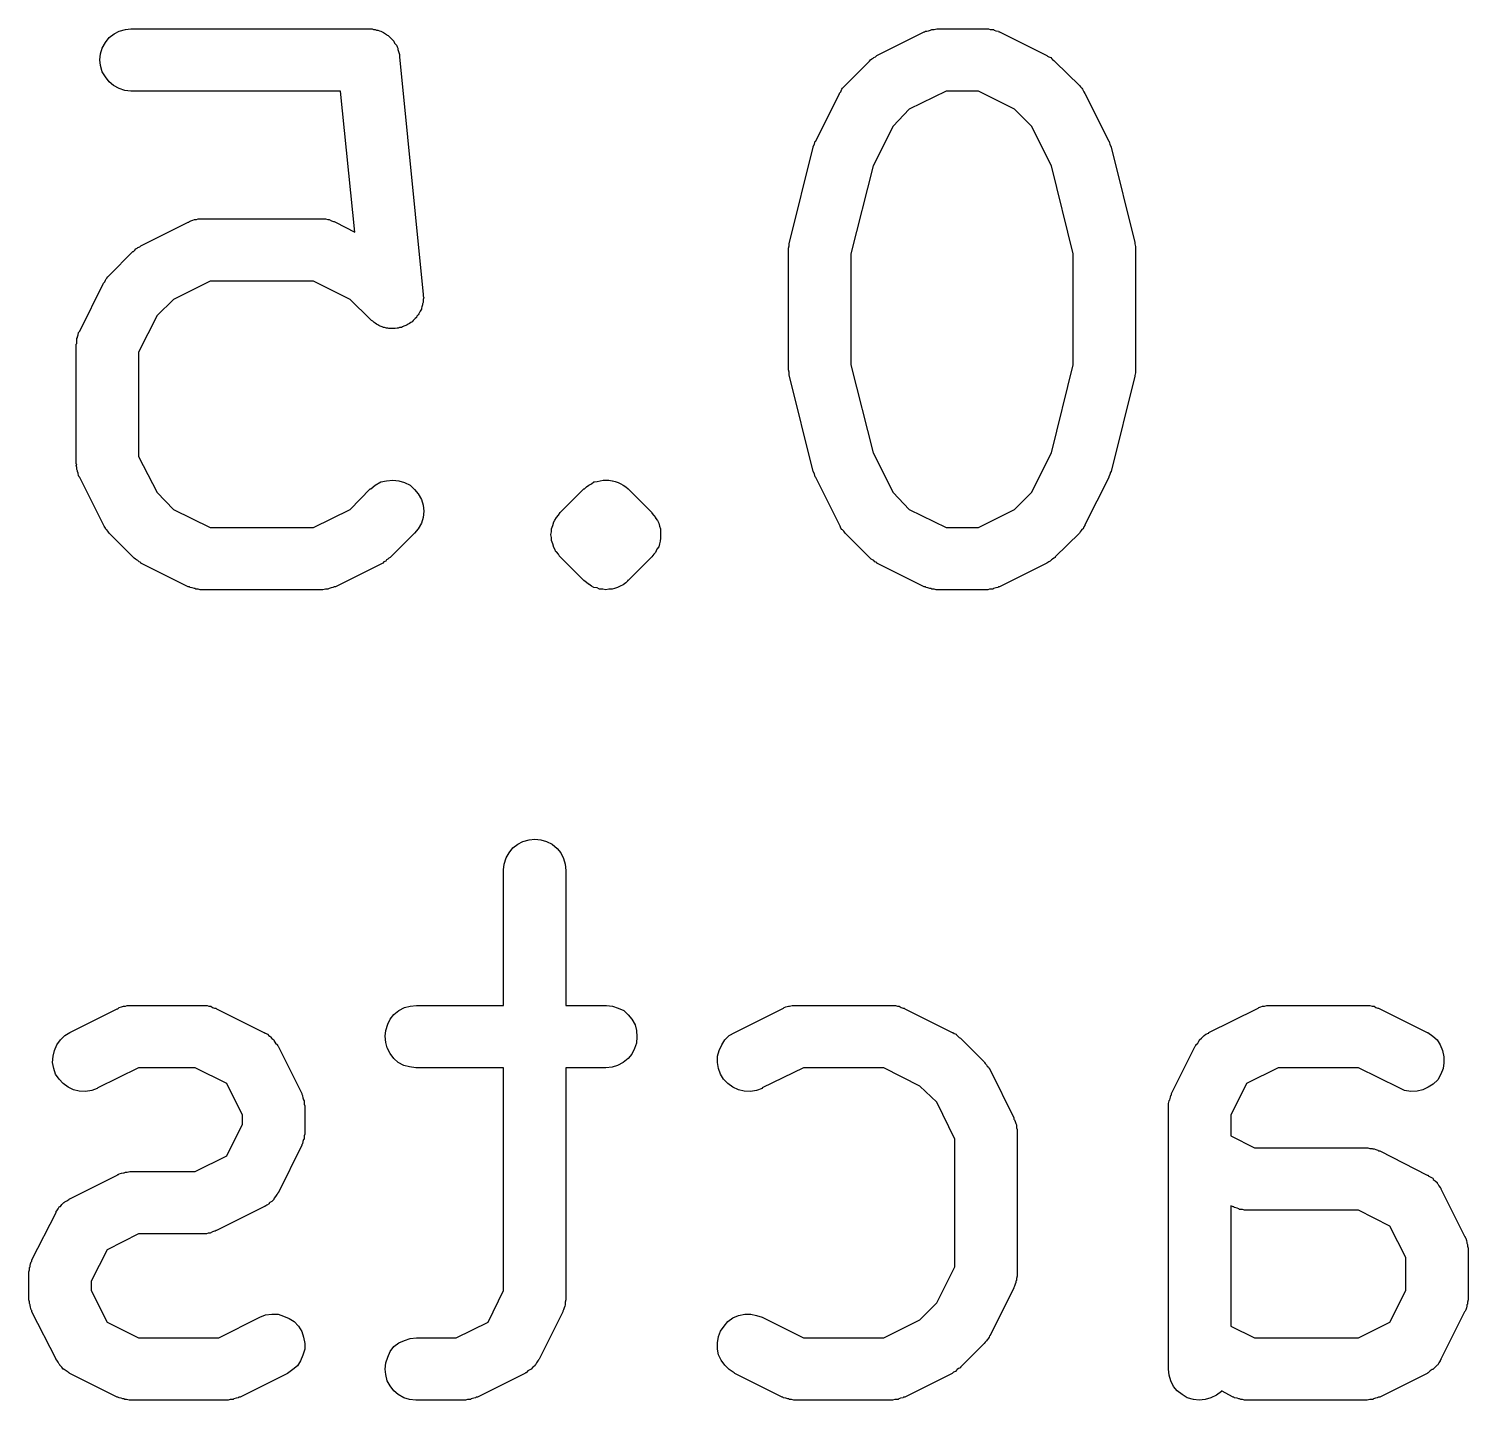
# Model space of a CAD drawing. Extents: x 57 to 139, y -149 to -36.
# Drawn here: x 131.598 to 133.908, y -115.489 to -113.289 of the extents above; entities that cross this region are included whole.
import ezdxf

# ---------------------------------------------------------------- set-up
doc = ezdxf.new("R2010")
doc.units = 0
doc.layers.add('BLACK', color=7, linetype='CONTINUOUS')

msp = doc.modelspace()

# ---------------------------------------------------------------- linework, layer by layer
at = {"layer": 'BLACK', "linetype": 'CONTINUOUS'}
for p, q in [((131.721, -113.311), (131.727, -113.303)), ((131.727, -113.303), (131.735, -113.297)), ((131.735, -113.297), (131.743, -113.293)), ((131.743, -113.293), (131.753, -113.29)), ((131.753, -113.29), (131.762, -113.289)), ((131.762, -113.289), (132.143, -113.289)), ((132.143, -113.289), (132.144, -113.289)), ((132.144, -113.289), (132.146, -113.289)), ((132.146, -113.289), (132.149, -113.289)), ((132.149, -113.289), (132.151, -113.29)), ((132.151, -113.29), (132.154, -113.29)), ((132.154, -113.29), (132.156, -113.291)), ((132.156, -113.291), (132.158, -113.291)), ((132.158, -113.291), (132.161, -113.292)), ((132.161, -113.292), (132.163, -113.293)), ((132.163, -113.293), (132.165, -113.294)), ((132.165, -113.294), (132.167, -113.295)), ((132.167, -113.295), (132.169, -113.296)), ((132.169, -113.296), (132.172, -113.298)), ((132.172, -113.298), (132.173, -113.299)), ((132.173, -113.299), (132.175, -113.3)), ((132.175, -113.3), (132.177, -113.302)), ((132.177, -113.302), (132.179, -113.304)), ((132.179, -113.304), (132.181, -113.306)), ((132.959, -113.332), (133.035, -113.294)), ((133.035, -113.294), (133.036, -113.294)), ((133.036, -113.294), (133.037, -113.293)), ((133.037, -113.293), (133.039, -113.293)), ((133.039, -113.293), (133.042, -113.292)), ((133.042, -113.292), (133.045, -113.291)), ((133.045, -113.291), (133.047, -113.29)), ((133.047, -113.29), (133.048, -113.29)), ((133.048, -113.29), (133.051, -113.29)), ((133.051, -113.29), (133.055, -113.289)), ((133.055, -113.289), (133.056, -113.289)), ((133.056, -113.289), (133.058, -113.289)), ((133.058, -113.289), (133.134, -113.289)), ((133.134, -113.289), (133.135, -113.289)), ((133.135, -113.289), (133.136, -113.289)), ((133.136, -113.289), (133.138, -113.289)), ((133.138, -113.289), (133.141, -113.29)), ((133.141, -113.29), (133.144, -113.29)), ((133.144, -113.29), (133.146, -113.29)), ((133.146, -113.29), (133.147, -113.291)), ((133.147, -113.291), (133.15, -113.292)), ((133.15, -113.292), (133.154, -113.293)), ((133.154, -113.293), (133.155, -113.294)), ((133.155, -113.294), (133.156, -113.294)), ((133.156, -113.294), (133.232, -113.332)), ((131.713, -113.329), (131.716, -113.32)), ((131.716, -113.32), (131.721, -113.311)), ((132.181, -113.306), (132.182, -113.307)), ((132.182, -113.307), (132.184, -113.309)), ((132.184, -113.309), (132.185, -113.312)), ((132.185, -113.312), (132.186, -113.313)), ((132.186, -113.313), (132.188, -113.315)), ((132.188, -113.315), (132.189, -113.318)), ((132.189, -113.318), (132.19, -113.32)), ((132.19, -113.32), (132.19, -113.322)), ((132.19, -113.322), (132.191, -113.324)), ((132.191, -113.324), (132.192, -113.327)), ((132.192, -113.327), (132.193, -113.33)), ((131.712, -113.339), (131.713, -113.329)), ((131.713, -113.348), (131.712, -113.339)), ((131.716, -113.358), (131.713, -113.348)), ((132.193, -113.33), (132.193, -113.332)), ((132.193, -113.332), (132.193, -113.334)), ((132.193, -113.334), (132.231, -113.715)), ((132.908, -113.38), (132.946, -113.342)), ((132.946, -113.342), (132.947, -113.341)), ((132.947, -113.341), (132.949, -113.339)), ((132.949, -113.339), (132.951, -113.337)), ((132.951, -113.337), (132.953, -113.336)), ((132.953, -113.336), (132.954, -113.335)), ((132.954, -113.335), (132.957, -113.334)), ((132.957, -113.334), (132.959, -113.332)), ((133.232, -113.332), (133.233, -113.333)), ((133.233, -113.333), (133.235, -113.334)), ((133.235, -113.334), (133.238, -113.335)), ((133.238, -113.335), (133.24, -113.337)), ((133.24, -113.337), (133.241, -113.338)), ((133.241, -113.338), (133.243, -113.34)), ((133.243, -113.34), (133.245, -113.342)), ((133.245, -113.342), (133.284, -113.38)), ((131.721, -113.366), (131.716, -113.358)), ((131.727, -113.374), (131.721, -113.366)), ((131.734, -113.38), (131.727, -113.374)), ((131.743, -113.385), (131.734, -113.38)), ((131.752, -113.388), (131.743, -113.385)), ((131.762, -113.389), (131.752, -113.388)), ((132.098, -113.389), (131.762, -113.389)), ((131.762, -113.389), (131.762, -113.389)), ((132.121, -113.615), (132.098, -113.389)), ((132.861, -113.469), (132.899, -113.393)), ((132.899, -113.392), (132.901, -113.39)), ((132.899, -113.393), (132.899, -113.392)), ((132.901, -113.39), (132.902, -113.387)), ((132.902, -113.387), (132.903, -113.386)), ((132.903, -113.386), (132.904, -113.384)), ((132.904, -113.384), (132.906, -113.382)), ((132.906, -113.382), (132.908, -113.38)), ((133.07, -113.389), (133.011, -113.418)), ((133.122, -113.389), (133.07, -113.389)), ((133.18, -113.418), (133.122, -113.389)), ((133.284, -113.38), (133.284, -113.38)), ((133.284, -113.38), (133.286, -113.382)), ((133.286, -113.382), (133.288, -113.384)), ((133.288, -113.384), (133.289, -113.386)), ((133.289, -113.386), (133.29, -113.388)), ((133.29, -113.388), (133.291, -113.39)), ((133.291, -113.39), (133.293, -113.393)), ((133.293, -113.393), (133.331, -113.469)), ((133.011, -113.418), (132.985, -113.445)), ((133.207, -113.445), (133.18, -113.418)), ((132.985, -113.445), (132.953, -113.509)), ((133.239, -113.509), (133.207, -113.445)), ((132.819, -113.632), (132.857, -113.479)), ((132.857, -113.478), (132.859, -113.474)), ((132.857, -113.479), (132.857, -113.478)), ((132.857, -113.478), (132.857, -113.478)), ((132.857, -113.478), (132.857, -113.478)), ((132.859, -113.474), (132.86, -113.469)), ((132.86, -113.469), (132.861, -113.469)), ((132.861, -113.469), (132.861, -113.469)), ((133.331, -113.469), (133.331, -113.47)), ((133.331, -113.47), (133.331, -113.47)), ((133.331, -113.47), (133.332, -113.47)), ((133.332, -113.47), (133.333, -113.474)), ((133.333, -113.474), (133.335, -113.479)), ((133.335, -113.479), (133.335, -113.479)), ((133.335, -113.479), (133.335, -113.479)), ((133.335, -113.479), (133.373, -113.632)), ((132.953, -113.509), (132.917, -113.65)), ((133.274, -113.65), (133.239, -113.509)), ((131.778, -113.637), (131.854, -113.599)), ((131.854, -113.599), (131.855, -113.599)), ((131.855, -113.599), (131.856, -113.598)), ((131.856, -113.598), (131.858, -113.597)), ((131.858, -113.597), (131.861, -113.596)), ((131.861, -113.596), (131.864, -113.595)), ((131.864, -113.595), (131.866, -113.595)), ((131.866, -113.595), (131.867, -113.595)), ((131.867, -113.595), (131.87, -113.594)), ((131.87, -113.594), (131.874, -113.594)), ((131.874, -113.594), (131.875, -113.594)), ((131.875, -113.594), (131.877, -113.594)), ((131.877, -113.594), (132.067, -113.594)), ((132.067, -113.594), (132.068, -113.594)), ((132.068, -113.594), (132.069, -113.594)), ((132.069, -113.594), (132.071, -113.594)), ((132.071, -113.594), (132.074, -113.594)), ((132.074, -113.594), (132.078, -113.595)), ((132.078, -113.595), (132.079, -113.595)), ((132.079, -113.595), (132.08, -113.595)), ((132.08, -113.595), (132.084, -113.597)), ((132.084, -113.597), (132.087, -113.598)), ((132.087, -113.598), (132.088, -113.598)), ((132.088, -113.598), (132.09, -113.599)), ((132.09, -113.599), (132.121, -113.615)), ((131.727, -113.685), (131.765, -113.646)), ((131.765, -113.646), (131.766, -113.646)), ((131.766, -113.646), (131.768, -113.644)), ((131.768, -113.644), (131.77, -113.642)), ((131.77, -113.642), (131.772, -113.641)), ((131.772, -113.641), (131.773, -113.64)), ((131.773, -113.64), (131.776, -113.639)), ((131.776, -113.639), (131.778, -113.637)), ((132.817, -113.641), (132.818, -113.637)), ((132.817, -113.642), (132.817, -113.641)), ((132.817, -113.643), (132.817, -113.642)), ((132.817, -113.644), (132.817, -113.643)), ((132.817, -113.834), (132.817, -113.644)), ((132.818, -113.633), (132.819, -113.632)), ((132.818, -113.637), (132.818, -113.633)), ((132.819, -113.632), (132.819, -113.632)), ((132.917, -113.65), (132.917, -113.828)), ((133.274, -113.828), (133.274, -113.65)), ((133.373, -113.632), (133.373, -113.632)), ((133.373, -113.632), (133.373, -113.633)), ((133.373, -113.633), (133.373, -113.634)), ((133.373, -113.634), (133.374, -113.638)), ((133.374, -113.638), (133.374, -113.642)), ((133.374, -113.642), (133.374, -113.643)), ((133.374, -113.643), (133.374, -113.644)), ((133.374, -113.644), (133.374, -113.834)), ((131.68, -113.774), (131.718, -113.697)), ((131.718, -113.697), (131.72, -113.695)), ((131.718, -113.697), (131.718, -113.697)), ((131.72, -113.695), (131.721, -113.692)), ((131.721, -113.692), (131.722, -113.69)), ((131.722, -113.69), (131.723, -113.689)), ((131.723, -113.689), (131.725, -113.687)), ((131.725, -113.687), (131.727, -113.685)), ((131.889, -113.694), (131.83, -113.723)), ((132.055, -113.694), (131.889, -113.694)), ((132.114, -113.723), (132.055, -113.694)), ((132.231, -113.715), (132.231, -113.716)), ((132.231, -113.716), (132.231, -113.718)), ((132.231, -113.718), (132.232, -113.72)), ((132.232, -113.72), (132.231, -113.723)), ((131.83, -113.723), (131.804, -113.749)), ((132.146, -113.755), (132.114, -113.723)), ((132.225, -113.744), (132.224, -113.746)), ((132.226, -113.742), (132.225, -113.744)), ((132.228, -113.739), (132.226, -113.742)), ((132.229, -113.735), (132.228, -113.737)), ((132.228, -113.737), (132.228, -113.739)), ((132.23, -113.732), (132.229, -113.735)), ((132.231, -113.728), (132.23, -113.73)), ((132.23, -113.73), (132.23, -113.732)), ((132.231, -113.723), (132.231, -113.725)), ((132.231, -113.725), (132.231, -113.728)), ((131.804, -113.749), (131.774, -113.808)), ((132.148, -113.757), (132.146, -113.755)), ((132.15, -113.758), (132.148, -113.757)), ((132.152, -113.76), (132.15, -113.758)), ((132.154, -113.761), (132.152, -113.76)), ((132.156, -113.763), (132.154, -113.761)), ((132.158, -113.764), (132.156, -113.763)), ((132.16, -113.765), (132.158, -113.764)), ((132.162, -113.766), (132.16, -113.765)), ((132.165, -113.767), (132.162, -113.766)), ((132.167, -113.768), (132.165, -113.767)), ((132.198, -113.767), (132.196, -113.768)), ((132.2, -113.766), (132.198, -113.767)), ((132.203, -113.765), (132.2, -113.766)), ((132.205, -113.764), (132.203, -113.765)), ((132.207, -113.763), (132.205, -113.764)), ((132.209, -113.762), (132.207, -113.763)), ((132.211, -113.76), (132.209, -113.762)), ((132.213, -113.759), (132.211, -113.76)), ((132.215, -113.757), (132.213, -113.759)), ((132.217, -113.755), (132.215, -113.757)), ((132.218, -113.754), (132.217, -113.755)), ((132.22, -113.752), (132.218, -113.754)), ((132.221, -113.75), (132.22, -113.752)), ((132.223, -113.748), (132.221, -113.75)), ((132.224, -113.746), (132.223, -113.748)), ((131.675, -113.786), (131.676, -113.784)), ((131.675, -113.789), (131.675, -113.786)), ((131.675, -113.792), (131.675, -113.789)), ((131.676, -113.783), (131.677, -113.78)), ((131.676, -113.784), (131.676, -113.783)), ((131.677, -113.78), (131.678, -113.776)), ((131.678, -113.776), (131.679, -113.775)), ((131.679, -113.775), (131.68, -113.774)), ((132.169, -113.768), (132.167, -113.768)), ((132.172, -113.769), (132.169, -113.768)), ((132.174, -113.769), (132.172, -113.769)), ((132.176, -113.77), (132.174, -113.769)), ((132.179, -113.77), (132.176, -113.77)), ((132.181, -113.77), (132.179, -113.77)), ((132.184, -113.77), (132.181, -113.77)), ((132.186, -113.77), (132.184, -113.77)), ((132.189, -113.769), (132.186, -113.77)), ((132.191, -113.769), (132.189, -113.769)), ((132.193, -113.768), (132.191, -113.769)), ((132.196, -113.768), (132.193, -113.768)), ((131.674, -113.795), (131.675, -113.794)), ((131.674, -113.796), (131.674, -113.795)), ((131.674, -113.987), (131.674, -113.796)), ((131.675, -113.794), (131.675, -113.792)), ((131.774, -113.808), (131.774, -113.975)), ((132.817, -113.835), (132.817, -113.834)), ((132.817, -113.836), (132.817, -113.835)), ((132.818, -113.84), (132.817, -113.836)), ((132.917, -113.828), (132.953, -113.969)), ((133.239, -113.969), (133.274, -113.828)), ((133.374, -113.834), (133.374, -113.835)), ((133.374, -113.835), (133.374, -113.836)), ((133.374, -113.836), (133.374, -113.837)), ((132.818, -113.844), (132.818, -113.84)), ((132.818, -113.845), (132.818, -113.844)), ((132.819, -113.846), (132.818, -113.845)), ((132.857, -113.999), (132.819, -113.846)), ((132.819, -113.846), (132.819, -113.846)), ((133.373, -113.846), (133.335, -113.999)), ((133.374, -113.841), (133.373, -113.845)), ((133.373, -113.845), (133.373, -113.845)), ((133.373, -113.845), (133.373, -113.846)), ((133.374, -113.837), (133.374, -113.841)), ((131.774, -113.975), (131.804, -114.033)), ((132.953, -113.969), (132.985, -114.033)), ((133.207, -114.033), (133.239, -113.969)), ((131.675, -113.988), (131.674, -113.987)), ((131.674, -113.989), (131.675, -113.988)), ((131.675, -113.993), (131.674, -113.989)), ((131.675, -113.996), (131.675, -113.993)), ((131.676, -113.998), (131.675, -113.996)), ((131.676, -113.999), (131.676, -113.998)), ((131.677, -114.002), (131.676, -113.999)), ((131.678, -114.006), (131.677, -114.002)), ((131.679, -114.007), (131.678, -114.006)), ((131.679, -114.008), (131.679, -114.007)), ((131.68, -114.009), (131.679, -114.008)), ((131.718, -114.085), (131.68, -114.009)), ((132.147, -114.027), (132.154, -114.021)), ((132.154, -114.021), (132.163, -114.016)), ((132.163, -114.016), (132.172, -114.014)), ((132.172, -114.014), (132.182, -114.013)), ((132.182, -114.013), (132.192, -114.014)), ((132.192, -114.014), (132.201, -114.017)), ((132.201, -114.017), (132.21, -114.021)), ((132.21, -114.021), (132.217, -114.028)), ((132.493, -114.024), (132.497, -114.021)), ((132.497, -114.021), (132.501, -114.019)), ((132.497, -114.021), (132.497, -114.021)), ((132.497, -114.021), (132.497, -114.021)), ((132.497, -114.021), (132.497, -114.021)), ((132.497, -114.021), (132.497, -114.021)), ((132.501, -114.019), (132.505, -114.016)), ((132.505, -114.016), (132.506, -114.016)), ((132.506, -114.016), (132.51, -114.015)), ((132.506, -114.016), (132.506, -114.016)), ((132.506, -114.016), (132.506, -114.016)), ((132.506, -114.016), (132.506, -114.016)), ((132.51, -114.015), (132.515, -114.014)), ((132.515, -114.014), (132.52, -114.013)), ((132.515, -114.014), (132.515, -114.014)), ((132.515, -114.014), (132.515, -114.014)), ((132.515, -114.014), (132.515, -114.014)), ((132.515, -114.014), (132.515, -114.014)), ((132.52, -114.013), (132.525, -114.013)), ((132.525, -114.013), (132.525, -114.013)), ((132.525, -114.013), (132.525, -114.013)), ((132.525, -114.013), (132.525, -114.013)), ((132.525, -114.013), (132.529, -114.013)), ((132.525, -114.013), (132.525, -114.013)), ((132.529, -114.013), (132.534, -114.014)), ((132.534, -114.014), (132.534, -114.014)), ((132.534, -114.014), (132.534, -114.014)), ((132.534, -114.014), (132.535, -114.014)), ((132.535, -114.014), (132.535, -114.014)), ((132.535, -114.014), (132.539, -114.015)), ((132.539, -114.015), (132.544, -114.017)), ((132.544, -114.017), (132.544, -114.017)), ((132.544, -114.017), (132.544, -114.017)), ((132.544, -114.017), (132.544, -114.017)), ((132.544, -114.017), (132.544, -114.017)), ((132.544, -114.017), (132.548, -114.019)), ((132.548, -114.019), (132.548, -114.019)), ((132.548, -114.019), (132.552, -114.021)), ((132.552, -114.021), (132.552, -114.021)), ((132.552, -114.021), (132.552, -114.021)), ((132.552, -114.021), (132.552, -114.021)), ((132.552, -114.021), (132.552, -114.021)), ((132.552, -114.021), (132.556, -114.024)), ((132.859, -114.003), (132.857, -113.999)), ((132.857, -113.999), (132.857, -113.999)), ((132.857, -113.999), (132.857, -113.999)), ((132.86, -114.008), (132.859, -114.003)), ((132.861, -114.009), (132.86, -114.008)), ((132.86, -114.008), (132.86, -114.008)), ((132.86, -114.008), (132.86, -114.008)), ((132.899, -114.085), (132.861, -114.009)), ((133.331, -114.009), (133.293, -114.085)), ((133.333, -114.004), (133.331, -114.008)), ((133.331, -114.008), (133.331, -114.009)), ((133.331, -114.009), (133.331, -114.009)), ((133.334, -114), (133.333, -114.004)), ((133.335, -114), (133.334, -114)), ((133.335, -113.999), (133.335, -113.999)), ((133.335, -113.999), (133.335, -114)), ((131.804, -114.033), (131.83, -114.06)), ((132.114, -114.06), (132.146, -114.027)), ((132.146, -114.027), (132.147, -114.027)), ((132.217, -114.028), (132.223, -114.035)), ((132.223, -114.035), (132.228, -114.044)), ((132.228, -114.044), (132.231, -114.053)), ((132.451, -114.065), (132.489, -114.027)), ((132.489, -114.027), (132.489, -114.027)), ((132.489, -114.027), (132.489, -114.027)), ((132.489, -114.027), (132.489, -114.027)), ((132.489, -114.027), (132.489, -114.027)), ((132.489, -114.027), (132.489, -114.027)), ((132.489, -114.027), (132.489, -114.027)), ((132.489, -114.027), (132.49, -114.027)), ((132.49, -114.027), (132.493, -114.024)), ((132.556, -114.024), (132.556, -114.024)), ((132.556, -114.024), (132.56, -114.027)), ((132.56, -114.027), (132.598, -114.065)), ((132.985, -114.033), (133.011, -114.06)), ((133.18, -114.06), (133.207, -114.033)), ((131.83, -114.06), (131.889, -114.089)), ((132.055, -114.089), (132.114, -114.06)), ((132.231, -114.053), (132.232, -114.063)), ((132.232, -114.063), (132.231, -114.073)), ((132.448, -114.069), (132.451, -114.065)), ((132.598, -114.065), (132.598, -114.066)), ((132.598, -114.066), (132.598, -114.066)), ((132.598, -114.066), (132.598, -114.066)), ((132.598, -114.066), (132.598, -114.066)), ((132.598, -114.066), (132.601, -114.07)), ((133.011, -114.06), (133.07, -114.089)), ((133.122, -114.089), (133.18, -114.06)), ((131.719, -114.087), (131.718, -114.085)), ((131.721, -114.09), (131.719, -114.087)), ((131.722, -114.092), (131.721, -114.09)), ((131.889, -114.089), (132.055, -114.089)), ((132.228, -114.082), (132.223, -114.091)), ((132.231, -114.073), (132.228, -114.082)), ((132.437, -114.091), (132.439, -114.086)), ((132.439, -114.086), (132.44, -114.082)), ((132.44, -114.081), (132.442, -114.077)), ((132.44, -114.082), (132.44, -114.081)), ((132.44, -114.081), (132.44, -114.081)), ((132.442, -114.077), (132.445, -114.073)), ((132.445, -114.073), (132.448, -114.069)), ((132.445, -114.073), (132.445, -114.073)), ((132.445, -114.073), (132.445, -114.073)), ((132.601, -114.07), (132.604, -114.073)), ((132.604, -114.073), (132.604, -114.073)), ((132.604, -114.073), (132.604, -114.074)), ((132.604, -114.074), (132.607, -114.078)), ((132.607, -114.078), (132.609, -114.082)), ((132.609, -114.082), (132.609, -114.082)), ((132.609, -114.082), (132.609, -114.082)), ((132.609, -114.082), (132.61, -114.087)), ((132.61, -114.087), (132.612, -114.091)), ((132.9, -114.087), (132.899, -114.085)), ((132.901, -114.09), (132.9, -114.087)), ((132.903, -114.092), (132.901, -114.09)), ((133.07, -114.089), (133.122, -114.089)), ((133.291, -114.088), (133.29, -114.091)), ((133.293, -114.086), (133.291, -114.088)), ((133.293, -114.085), (133.293, -114.086)), ((131.723, -114.093), (131.722, -114.092)), ((131.725, -114.095), (131.723, -114.093)), ((131.727, -114.098), (131.725, -114.095)), ((131.765, -114.136), (131.727, -114.098)), ((131.727, -114.098), (131.727, -114.098)), ((132.217, -114.098), (132.179, -114.136)), ((132.223, -114.091), (132.217, -114.098)), ((132.436, -114.1), (132.437, -114.096)), ((132.436, -114.101), (132.436, -114.1)), ((132.436, -114.1), (132.436, -114.1)), ((132.437, -114.105), (132.436, -114.101)), ((132.437, -114.096), (132.437, -114.091)), ((132.437, -114.091), (132.437, -114.091)), ((132.437, -114.091), (132.437, -114.091)), ((132.437, -114.11), (132.437, -114.105)), ((132.439, -114.115), (132.437, -114.11)), ((132.437, -114.11), (132.437, -114.11)), ((132.437, -114.11), (132.437, -114.11)), ((132.611, -114.111), (132.61, -114.115)), ((132.612, -114.106), (132.611, -114.111)), ((132.611, -114.111), (132.611, -114.111)), ((132.611, -114.111), (132.611, -114.111)), ((132.612, -114.091), (132.612, -114.091)), ((132.612, -114.091), (132.612, -114.092)), ((132.612, -114.092), (132.612, -114.096)), ((132.612, -114.096), (132.612, -114.101)), ((132.612, -114.101), (132.612, -114.101)), ((132.612, -114.101), (132.612, -114.101)), ((132.612, -114.101), (132.612, -114.106)), ((132.904, -114.093), (132.903, -114.092)), ((132.906, -114.095), (132.904, -114.093)), ((132.908, -114.098), (132.906, -114.095)), ((132.946, -114.136), (132.908, -114.098)), ((132.908, -114.098), (132.908, -114.098)), ((133.284, -114.098), (133.245, -114.136)), ((133.285, -114.096), (133.284, -114.098)), ((133.287, -114.094), (133.285, -114.096)), ((133.288, -114.092), (133.287, -114.094)), ((133.29, -114.091), (133.288, -114.092)), ((131.767, -114.138), (131.765, -114.136)), ((132.178, -114.137), (132.176, -114.138)), ((132.179, -114.136), (132.178, -114.137)), ((132.44, -114.119), (132.439, -114.115)), ((132.44, -114.12), (132.44, -114.119)), ((132.442, -114.124), (132.44, -114.12)), ((132.44, -114.12), (132.44, -114.12)), ((132.444, -114.128), (132.442, -114.124)), ((132.445, -114.128), (132.444, -114.128)), ((132.444, -114.128), (132.444, -114.128)), ((132.448, -114.132), (132.445, -114.128)), ((132.45, -114.136), (132.448, -114.132)), ((132.451, -114.136), (132.45, -114.136)), ((132.489, -114.174), (132.451, -114.136)), ((132.451, -114.136), (132.451, -114.136)), ((132.451, -114.136), (132.451, -114.136)), ((132.451, -114.136), (132.451, -114.136)), ((132.598, -114.136), (132.56, -114.174)), ((132.601, -114.132), (132.598, -114.136)), ((132.604, -114.129), (132.601, -114.132)), ((132.606, -114.124), (132.604, -114.129)), ((132.604, -114.129), (132.604, -114.129)), ((132.604, -114.129), (132.604, -114.129)), ((132.609, -114.12), (132.606, -114.124)), ((132.61, -114.115), (132.609, -114.12)), ((132.609, -114.12), (132.609, -114.12)), ((132.609, -114.12), (132.609, -114.12)), ((132.948, -114.138), (132.946, -114.136)), ((133.245, -114.137), (133.243, -114.138)), ((133.245, -114.136), (133.245, -114.137)), ((131.769, -114.14), (131.767, -114.138)), ((131.771, -114.141), (131.769, -114.14)), ((131.773, -114.142), (131.771, -114.141)), ((131.775, -114.144), (131.773, -114.142)), ((131.778, -114.145), (131.775, -114.144)), ((131.778, -114.146), (131.778, -114.145)), ((131.854, -114.184), (131.778, -114.146)), ((132.166, -114.146), (132.09, -114.184)), ((132.168, -114.144), (132.166, -114.146)), ((132.171, -114.143), (132.168, -114.144)), ((132.172, -114.141), (132.171, -114.143)), ((132.174, -114.14), (132.172, -114.141)), ((132.176, -114.138), (132.174, -114.14)), ((132.95, -114.14), (132.948, -114.138)), ((132.952, -114.141), (132.95, -114.14)), ((132.954, -114.142), (132.952, -114.141)), ((132.956, -114.144), (132.954, -114.142)), ((132.959, -114.145), (132.956, -114.144)), ((132.959, -114.146), (132.959, -114.145)), ((133.035, -114.184), (132.959, -114.146)), ((133.232, -114.146), (133.156, -114.184)), ((133.235, -114.144), (133.232, -114.146)), ((133.237, -114.143), (133.235, -114.144)), ((133.239, -114.141), (133.237, -114.143)), ((133.241, -114.14), (133.239, -114.141)), ((133.243, -114.138), (133.241, -114.14)), ((132.493, -114.177), (132.489, -114.174)), ((132.496, -114.18), (132.493, -114.177)), ((132.493, -114.177), (132.493, -114.177)), ((132.497, -114.18), (132.496, -114.18)), ((132.496, -114.18), (132.496, -114.18)), ((132.496, -114.18), (132.496, -114.18)), ((132.496, -114.18), (132.496, -114.18)), ((132.501, -114.183), (132.497, -114.18)), ((132.505, -114.185), (132.501, -114.183)), ((132.501, -114.183), (132.501, -114.183)), ((132.547, -114.183), (132.543, -114.185)), ((132.552, -114.181), (132.547, -114.183)), ((132.556, -114.178), (132.552, -114.181)), ((132.552, -114.181), (132.552, -114.181)), ((132.552, -114.181), (132.552, -114.181)), ((132.552, -114.181), (132.552, -114.181)), ((132.552, -114.181), (132.552, -114.181)), ((132.559, -114.175), (132.556, -114.178)), ((132.56, -114.174), (132.559, -114.174)), ((132.559, -114.174), (132.559, -114.175)), ((132.559, -114.175), (132.559, -114.175)), ((132.559, -114.175), (132.559, -114.175)), ((132.559, -114.175), (132.559, -114.175)), ((132.559, -114.175), (132.559, -114.175)), ((132.559, -114.175), (132.559, -114.175)), ((131.856, -114.184), (131.854, -114.184)), ((131.857, -114.185), (131.856, -114.184)), ((131.86, -114.186), (131.857, -114.185)), ((131.864, -114.187), (131.86, -114.186)), ((131.865, -114.187), (131.864, -114.187)), ((131.866, -114.188), (131.865, -114.187)), ((131.87, -114.188), (131.866, -114.188)), ((131.873, -114.189), (131.87, -114.188)), ((131.875, -114.189), (131.873, -114.189)), ((131.876, -114.189), (131.875, -114.189)), ((131.877, -114.189), (131.876, -114.189)), ((132.067, -114.189), (131.877, -114.189)), ((132.069, -114.189), (132.067, -114.189)), ((132.07, -114.189), (132.069, -114.189)), ((132.074, -114.188), (132.07, -114.189)), ((132.077, -114.188), (132.074, -114.188)), ((132.078, -114.188), (132.077, -114.188)), ((132.08, -114.187), (132.078, -114.188)), ((132.083, -114.186), (132.08, -114.187)), ((132.086, -114.185), (132.083, -114.186)), ((132.088, -114.184), (132.086, -114.185)), ((132.089, -114.184), (132.088, -114.184)), ((132.09, -114.184), (132.089, -114.184)), ((132.51, -114.186), (132.505, -114.185)), ((132.505, -114.185), (132.505, -114.185)), ((132.505, -114.185), (132.505, -114.185)), ((132.505, -114.185), (132.505, -114.185)), ((132.505, -114.185), (132.505, -114.185)), ((132.514, -114.188), (132.51, -114.186)), ((132.51, -114.186), (132.51, -114.186)), ((132.519, -114.188), (132.514, -114.188)), ((132.514, -114.188), (132.514, -114.188)), ((132.514, -114.188), (132.514, -114.188)), ((132.514, -114.188), (132.514, -114.188)), ((132.514, -114.188), (132.514, -114.188)), ((132.524, -114.189), (132.519, -114.188)), ((132.519, -114.188), (132.519, -114.188)), ((132.529, -114.188), (132.524, -114.189)), ((132.524, -114.189), (132.524, -114.189)), ((132.524, -114.189), (132.524, -114.189)), ((132.524, -114.189), (132.524, -114.189)), ((132.524, -114.189), (132.524, -114.189)), ((132.534, -114.188), (132.529, -114.188)), ((132.538, -114.187), (132.534, -114.188)), ((132.534, -114.188), (132.534, -114.188)), ((132.534, -114.188), (132.534, -114.188)), ((132.534, -114.188), (132.534, -114.188)), ((132.534, -114.188), (132.534, -114.188)), ((132.543, -114.185), (132.538, -114.187)), ((132.543, -114.185), (132.543, -114.185)), ((132.543, -114.185), (132.543, -114.185)), ((132.543, -114.185), (132.543, -114.185)), ((132.543, -114.185), (132.543, -114.185)), ((133.037, -114.184), (133.035, -114.184)), ((133.038, -114.185), (133.037, -114.184)), ((133.041, -114.186), (133.038, -114.185)), ((133.044, -114.187), (133.041, -114.186)), ((133.046, -114.187), (133.044, -114.187)), ((133.047, -114.188), (133.046, -114.187)), ((133.051, -114.188), (133.047, -114.188)), ((133.054, -114.189), (133.051, -114.188)), ((133.056, -114.189), (133.054, -114.189)), ((133.057, -114.189), (133.056, -114.189)), ((133.058, -114.189), (133.057, -114.189)), ((133.134, -114.189), (133.058, -114.189)), ((133.135, -114.189), (133.134, -114.189)), ((133.137, -114.189), (133.135, -114.189)), ((133.14, -114.188), (133.137, -114.189)), ((133.144, -114.188), (133.14, -114.188)), ((133.145, -114.188), (133.144, -114.188)), ((133.146, -114.187), (133.145, -114.188)), ((133.15, -114.186), (133.146, -114.187)), ((133.153, -114.185), (133.15, -114.186)), ((133.154, -114.184), (133.153, -114.185)), ((133.156, -114.184), (133.154, -114.184)), ((133.156, -114.184), (133.156, -114.184)), ((132.375, -114.603), (132.383, -114.597)), ((132.383, -114.597), (132.391, -114.593)), ((132.391, -114.593), (132.401, -114.59)), ((132.401, -114.59), (132.41, -114.589)), ((132.41, -114.589), (132.42, -114.59)), ((132.42, -114.59), (132.429, -114.593)), ((132.429, -114.593), (132.438, -114.597)), ((132.438, -114.597), (132.446, -114.604)), ((132.361, -114.629), (132.364, -114.619)), ((132.364, -114.619), (132.369, -114.611)), ((132.369, -114.611), (132.375, -114.603)), ((132.446, -114.604), (132.452, -114.611)), ((132.452, -114.611), (132.456, -114.62)), ((132.456, -114.62), (132.459, -114.629)), ((132.36, -114.638), (132.361, -114.629)), ((132.36, -114.639), (132.36, -114.638)), ((132.36, -114.856), (132.36, -114.639)), ((132.459, -114.629), (132.46, -114.639)), ((132.46, -114.639), (132.46, -114.856)), ((131.664, -114.899), (131.74, -114.861)), ((131.74, -114.861), (131.741, -114.861)), ((131.741, -114.861), (131.742, -114.86)), ((131.742, -114.86), (131.743, -114.859)), ((131.743, -114.859), (131.747, -114.858)), ((131.747, -114.858), (131.75, -114.857)), ((131.75, -114.857), (131.751, -114.857)), ((131.751, -114.857), (131.753, -114.857)), ((131.753, -114.857), (131.756, -114.856)), ((131.756, -114.856), (131.76, -114.856)), ((131.76, -114.856), (131.761, -114.856)), ((131.761, -114.856), (131.762, -114.856)), ((131.762, -114.856), (131.877, -114.856)), ((131.877, -114.856), (131.879, -114.856)), ((131.877, -114.856), (131.877, -114.856)), ((131.879, -114.856), (131.88, -114.856)), ((131.88, -114.856), (131.884, -114.856)), ((131.884, -114.856), (131.887, -114.857)), ((131.887, -114.857), (131.889, -114.857)), ((131.889, -114.857), (131.89, -114.857)), ((131.89, -114.857), (131.893, -114.859)), ((131.893, -114.859), (131.896, -114.86)), ((131.896, -114.86), (131.898, -114.86)), ((131.898, -114.86), (131.899, -114.861)), ((131.899, -114.861), (131.975, -114.899)), ((132.178, -114.878), (132.184, -114.87)), ((132.184, -114.87), (132.192, -114.864)), ((132.192, -114.864), (132.201, -114.859)), ((132.201, -114.859), (132.21, -114.857)), ((132.21, -114.857), (132.22, -114.856)), ((132.22, -114.856), (132.36, -114.856)), ((132.46, -114.856), (132.524, -114.856)), ((132.524, -114.856), (132.525, -114.856)), ((132.525, -114.856), (132.535, -114.857)), ((132.535, -114.857), (132.544, -114.86)), ((132.544, -114.86), (132.553, -114.864)), ((132.553, -114.864), (132.56, -114.871)), ((132.56, -114.871), (132.566, -114.878)), ((132.731, -114.899), (132.807, -114.861)), ((132.807, -114.861), (132.809, -114.86)), ((132.807, -114.861), (132.807, -114.861)), ((132.809, -114.86), (132.81, -114.859)), ((132.81, -114.859), (132.813, -114.858)), ((132.813, -114.858), (132.817, -114.857)), ((132.817, -114.857), (132.818, -114.857)), ((132.818, -114.857), (132.819, -114.857)), ((132.819, -114.857), (132.823, -114.856)), ((132.823, -114.856), (132.826, -114.856)), ((132.826, -114.856), (132.828, -114.856)), ((132.828, -114.856), (132.829, -114.856)), ((132.829, -114.856), (132.982, -114.856)), ((132.982, -114.856), (132.984, -114.856)), ((132.982, -114.856), (132.982, -114.856)), ((132.984, -114.856), (132.985, -114.856)), ((132.985, -114.856), (132.989, -114.856)), ((132.989, -114.856), (132.992, -114.857)), ((132.992, -114.857), (132.993, -114.857)), ((132.993, -114.857), (132.995, -114.857)), ((132.995, -114.857), (132.998, -114.859)), ((132.998, -114.859), (133.001, -114.86)), ((133.001, -114.86), (133.003, -114.86)), ((133.003, -114.86), (133.004, -114.861)), ((133.004, -114.861), (133.08, -114.899)), ((133.492, -114.899), (133.569, -114.861)), ((133.569, -114.861), (133.571, -114.86)), ((133.569, -114.861), (133.569, -114.861)), ((133.571, -114.86), (133.572, -114.859)), ((133.572, -114.859), (133.575, -114.858)), ((133.575, -114.858), (133.578, -114.857)), ((133.578, -114.857), (133.58, -114.857)), ((133.58, -114.857), (133.581, -114.857)), ((133.581, -114.857), (133.585, -114.856)), ((133.585, -114.856), (133.588, -114.856)), ((133.588, -114.856), (133.59, -114.856)), ((133.59, -114.856), (133.591, -114.856)), ((133.591, -114.856), (133.743, -114.856)), ((133.743, -114.856), (133.744, -114.856)), ((133.744, -114.856), (133.746, -114.856)), ((133.746, -114.856), (133.747, -114.856)), ((133.747, -114.856), (133.75, -114.856)), ((133.75, -114.856), (133.754, -114.857)), ((133.754, -114.857), (133.755, -114.857)), ((133.755, -114.857), (133.757, -114.857)), ((133.757, -114.857), (133.76, -114.859)), ((133.76, -114.859), (133.763, -114.86)), ((133.763, -114.86), (133.764, -114.86)), ((133.764, -114.86), (133.766, -114.861)), ((133.766, -114.861), (133.842, -114.899)), ((131.656, -114.904), (131.664, -114.899)), ((131.975, -114.899), (131.976, -114.899)), ((131.976, -114.899), (131.977, -114.9)), ((132.17, -114.905), (132.171, -114.896)), ((132.171, -114.896), (132.174, -114.886)), ((132.174, -114.886), (132.178, -114.878)), ((132.566, -114.878), (132.571, -114.887)), ((132.571, -114.887), (132.573, -114.896)), ((132.573, -114.896), (132.574, -114.906)), ((132.722, -114.904), (132.731, -114.899)), ((133.08, -114.899), (133.081, -114.899)), ((133.081, -114.899), (133.083, -114.901)), ((133.492, -114.9), (133.492, -114.899)), ((133.842, -114.899), (133.843, -114.899)), ((133.843, -114.899), (133.851, -114.905)), ((131.639, -114.928), (131.643, -114.919)), ((131.643, -114.919), (131.649, -114.911)), ((131.649, -114.911), (131.656, -114.904)), ((131.977, -114.9), (131.978, -114.9)), ((131.978, -114.9), (131.981, -114.902)), ((131.981, -114.902), (131.984, -114.905)), ((131.984, -114.905), (131.985, -114.905)), ((131.985, -114.905), (131.986, -114.906)), ((131.986, -114.906), (131.988, -114.909)), ((131.988, -114.909), (131.991, -114.911)), ((131.991, -114.911), (131.992, -114.912)), ((131.992, -114.912), (131.992, -114.913)), ((131.992, -114.913), (131.994, -114.916)), ((131.994, -114.916), (131.997, -114.919)), ((131.997, -114.919), (131.997, -114.92)), ((131.997, -114.92), (131.998, -114.921)), ((131.998, -114.921), (132.036, -114.997)), ((132.171, -114.915), (132.17, -114.905)), ((132.173, -114.924), (132.171, -114.915)), ((132.573, -114.916), (132.57, -114.925)), ((132.574, -114.906), (132.573, -114.916)), ((132.706, -114.928), (132.71, -114.919)), ((132.71, -114.919), (132.715, -114.911)), ((132.715, -114.911), (132.722, -114.904)), ((133.083, -114.901), (133.086, -114.902)), ((133.086, -114.902), (133.087, -114.903)), ((133.087, -114.903), (133.089, -114.905)), ((133.089, -114.905), (133.091, -114.907)), ((133.091, -114.907), (133.093, -114.908)), ((133.093, -114.908), (133.131, -114.946)), ((133.432, -114.997), (133.47, -114.921)), ((133.47, -114.921), (133.471, -114.92)), ((133.47, -114.921), (133.47, -114.921)), ((133.471, -114.919), (133.474, -114.916)), ((133.471, -114.92), (133.471, -114.919)), ((133.474, -114.916), (133.476, -114.912)), ((133.476, -114.912), (133.477, -114.912)), ((133.477, -114.911), (133.48, -114.908)), ((133.477, -114.912), (133.477, -114.911)), ((133.48, -114.908), (133.483, -114.905)), ((133.483, -114.905), (133.484, -114.904)), ((133.483, -114.905), (133.483, -114.905)), ((133.484, -114.904), (133.487, -114.902)), ((133.487, -114.902), (133.491, -114.9)), ((133.491, -114.9), (133.492, -114.9)), ((133.851, -114.905), (133.858, -114.911)), ((133.858, -114.911), (133.863, -114.919)), ((133.863, -114.919), (133.867, -114.928)), ((131.636, -114.947), (131.637, -114.937)), ((131.637, -114.937), (131.639, -114.928)), ((132.178, -114.933), (132.173, -114.924)), ((132.184, -114.941), (132.178, -114.933)), ((132.191, -114.947), (132.184, -114.941)), ((132.56, -114.941), (132.552, -114.947)), ((132.566, -114.934), (132.56, -114.941)), ((132.57, -114.925), (132.566, -114.934)), ((132.703, -114.937), (132.706, -114.928)), ((132.703, -114.947), (132.703, -114.937)), ((133.867, -114.928), (133.869, -114.938)), ((133.869, -114.938), (133.869, -114.948)), ((131.638, -114.957), (131.636, -114.947)), ((131.641, -114.966), (131.638, -114.957)), ((131.647, -114.974), (131.641, -114.966)), ((131.774, -114.956), (131.709, -114.988)), ((131.865, -114.956), (131.774, -114.956)), ((131.916, -114.981), (131.865, -114.956)), ((132.2, -114.952), (132.191, -114.947)), ((132.209, -114.954), (132.2, -114.952)), ((132.219, -114.956), (132.209, -114.954)), ((132.22, -114.956), (132.219, -114.956)), ((132.36, -114.956), (132.22, -114.956)), ((132.36, -115.313), (132.36, -114.956)), ((132.524, -114.956), (132.46, -114.956)), ((132.46, -114.956), (132.46, -115.325)), ((132.534, -114.955), (132.524, -114.956)), ((132.543, -114.952), (132.534, -114.955)), ((132.552, -114.947), (132.543, -114.952)), ((132.705, -114.957), (132.703, -114.947)), ((132.708, -114.966), (132.705, -114.957)), ((132.713, -114.974), (132.708, -114.966)), ((132.841, -114.956), (132.775, -114.988)), ((132.97, -114.956), (132.841, -114.956)), ((133.028, -114.985), (132.97, -114.956)), ((133.131, -114.946), (133.132, -114.947)), ((133.132, -114.947), (133.133, -114.949)), ((133.133, -114.949), (133.135, -114.951)), ((133.135, -114.951), (133.136, -114.953)), ((133.136, -114.953), (133.138, -114.955)), ((133.138, -114.955), (133.139, -114.957)), ((133.139, -114.957), (133.141, -114.959)), ((133.141, -114.959), (133.179, -115.036)), ((133.603, -114.956), (133.552, -114.981)), ((133.732, -114.956), (133.603, -114.956)), ((133.797, -114.988), (133.732, -114.956)), ((133.864, -114.966), (133.859, -114.975)), ((133.868, -114.957), (133.864, -114.966)), ((133.869, -114.948), (133.868, -114.957)), ((131.653, -114.981), (131.647, -114.974)), ((131.661, -114.987), (131.653, -114.981)), ((131.67, -114.991), (131.661, -114.987)), ((131.679, -114.993), (131.67, -114.991)), ((131.708, -114.989), (131.699, -114.992)), ((131.709, -114.988), (131.708, -114.989)), ((131.941, -115.032), (131.916, -114.981)), ((132.72, -114.981), (132.713, -114.974)), ((132.728, -114.987), (132.72, -114.981)), ((132.737, -114.991), (132.728, -114.987)), ((132.746, -114.993), (132.737, -114.991)), ((132.775, -114.989), (132.766, -114.992)), ((132.775, -114.988), (132.775, -114.989)), ((133.055, -115.011), (133.028, -114.985)), ((133.552, -114.981), (133.527, -115.032)), ((133.806, -114.992), (133.797, -114.988)), ((133.835, -114.991), (133.826, -114.993)), ((133.844, -114.987), (133.835, -114.991)), ((133.852, -114.982), (133.844, -114.987)), ((133.859, -114.975), (133.852, -114.982)), ((131.689, -114.994), (131.679, -114.993)), ((131.699, -114.992), (131.689, -114.994)), ((132.036, -114.997), (132.036, -114.998)), ((132.036, -114.998), (132.037, -115)), ((132.037, -115), (132.037, -115.001)), ((132.037, -115.001), (132.038, -115.004)), ((132.038, -115.004), (132.039, -115.007)), ((132.039, -115.007), (132.04, -115.009)), ((132.04, -115.009), (132.04, -115.01)), ((132.04, -115.01), (132.04, -115.014)), ((132.04, -115.014), (132.041, -115.017)), ((132.756, -114.994), (132.746, -114.993)), ((132.766, -114.992), (132.756, -114.994)), ((133.084, -115.07), (133.055, -115.011)), ((133.427, -115.013), (133.428, -115.009)), ((133.427, -115.016), (133.427, -115.013)), ((133.428, -115.008), (133.429, -115.007)), ((133.428, -115.009), (133.428, -115.008)), ((133.429, -115.007), (133.43, -115.003)), ((133.43, -115.003), (133.431, -115)), ((133.431, -115), (133.432, -114.999)), ((133.432, -114.999), (133.432, -114.997)), ((133.816, -114.994), (133.806, -114.992)), ((133.826, -114.993), (133.816, -114.994)), ((131.941, -115.046), (131.941, -115.032)), ((132.041, -115.017), (132.041, -115.018)), ((132.041, -115.018), (132.041, -115.02)), ((132.041, -115.02), (132.041, -115.058)), ((133.179, -115.036), (133.179, -115.036)), ((133.179, -115.036), (133.179, -115.038)), ((133.427, -115.018), (133.427, -115.016)), ((133.427, -115.019), (133.427, -115.018)), ((133.427, -115.02), (133.427, -115.019)), ((133.427, -115.439), (133.427, -115.02)), ((133.527, -115.032), (133.527, -115.065)), ((131.916, -115.097), (131.941, -115.046)), ((132.041, -115.058), (132.041, -115.059)), ((132.041, -115.059), (132.041, -115.06)), ((132.041, -115.06), (132.041, -115.062)), ((133.179, -115.038), (133.18, -115.039)), ((133.18, -115.039), (133.181, -115.042)), ((133.181, -115.042), (133.182, -115.045)), ((133.182, -115.045), (133.183, -115.047)), ((133.183, -115.047), (133.183, -115.048)), ((133.183, -115.048), (133.183, -115.052)), ((133.183, -115.052), (133.184, -115.055)), ((133.184, -115.055), (133.184, -115.056)), ((133.184, -115.056), (133.184, -115.058)), ((133.184, -115.058), (133.184, -115.287)), ((132.036, -115.08), (131.998, -115.157)), ((132.037, -115.078), (132.036, -115.079)), ((132.036, -115.079), (132.036, -115.08)), ((132.038, -115.074), (132.037, -115.078)), ((132.039, -115.071), (132.038, -115.074)), ((132.04, -115.07), (132.039, -115.071)), ((132.041, -115.062), (132.04, -115.065)), ((132.04, -115.065), (132.04, -115.068)), ((132.04, -115.068), (132.04, -115.07)), ((133.084, -115.275), (133.084, -115.07)), ((133.527, -115.065), (133.565, -115.084)), ((133.565, -115.084), (133.743, -115.084)), ((133.743, -115.084), (133.744, -115.084)), ((133.744, -115.084), (133.746, -115.084)), ((133.746, -115.084), (133.747, -115.084)), ((133.747, -115.084), (133.75, -115.085)), ((131.865, -115.122), (131.916, -115.097)), ((133.75, -115.085), (133.754, -115.085)), ((133.754, -115.085), (133.755, -115.086)), ((133.755, -115.086), (133.757, -115.086)), ((133.757, -115.086), (133.76, -115.087)), ((133.76, -115.087), (133.763, -115.088)), ((133.763, -115.088), (133.764, -115.089)), ((133.764, -115.089), (133.766, -115.089)), ((133.766, -115.089), (133.842, -115.128)), ((131.664, -115.166), (131.74, -115.128)), ((131.74, -115.128), (131.741, -115.127)), ((131.741, -115.127), (131.742, -115.127)), ((131.742, -115.127), (131.743, -115.126)), ((131.743, -115.126), (131.747, -115.125)), ((131.747, -115.125), (131.75, -115.124)), ((131.75, -115.124), (131.751, -115.124)), ((131.751, -115.124), (131.753, -115.123)), ((131.753, -115.123), (131.756, -115.123)), ((131.756, -115.123), (131.76, -115.122)), ((131.76, -115.122), (131.761, -115.122)), ((131.761, -115.122), (131.762, -115.122)), ((131.762, -115.122), (131.865, -115.122)), ((133.842, -115.128), (133.843, -115.128)), ((133.843, -115.128), (133.844, -115.128)), ((133.844, -115.128), (133.844, -115.129)), ((133.844, -115.129), (133.848, -115.131)), ((133.848, -115.131), (133.851, -115.133)), ((133.851, -115.133), (133.852, -115.134)), ((133.852, -115.134), (133.852, -115.135)), ((133.852, -115.135), (133.855, -115.137)), ((133.855, -115.137), (133.858, -115.14)), ((133.858, -115.14), (133.858, -115.141)), ((133.858, -115.141), (133.859, -115.142)), ((133.859, -115.142), (133.861, -115.145)), ((133.861, -115.145), (133.863, -115.148)), ((133.863, -115.148), (133.864, -115.149)), ((133.864, -115.149), (133.864, -115.15)), ((133.864, -115.15), (133.902, -115.226)), ((131.649, -115.178), (131.651, -115.175)), ((131.651, -115.175), (131.654, -115.172)), ((131.654, -115.172), (131.655, -115.172)), ((131.655, -115.172), (131.656, -115.171)), ((131.656, -115.171), (131.659, -115.169)), ((131.659, -115.169), (131.662, -115.167)), ((131.662, -115.167), (131.663, -115.166)), ((131.663, -115.166), (131.664, -115.166)), ((131.98, -115.176), (131.977, -115.178)), ((131.984, -115.174), (131.98, -115.176)), ((131.985, -115.172), (131.984, -115.173)), ((131.984, -115.173), (131.984, -115.174)), ((131.988, -115.17), (131.985, -115.172)), ((131.991, -115.167), (131.988, -115.17)), ((131.992, -115.165), (131.991, -115.166)), ((131.991, -115.166), (131.991, -115.167)), ((131.994, -115.162), (131.992, -115.165)), ((131.996, -115.159), (131.994, -115.162)), ((131.997, -115.158), (131.996, -115.159)), ((131.998, -115.157), (131.997, -115.157)), ((131.997, -115.157), (131.997, -115.158)), ((131.603, -115.264), (131.642, -115.188)), ((131.642, -115.186), (131.643, -115.185)), ((131.642, -115.187), (131.642, -115.186)), ((131.642, -115.188), (131.642, -115.187)), ((131.643, -115.185), (131.645, -115.182)), ((131.645, -115.182), (131.647, -115.179)), ((131.647, -115.179), (131.648, -115.178)), ((131.648, -115.178), (131.649, -115.178)), ((131.975, -115.179), (131.899, -115.217)), ((131.976, -115.178), (131.975, -115.179)), ((131.977, -115.178), (131.976, -115.178)), ((133.531, -115.179), (133.527, -115.177)), ((133.527, -115.177), (133.527, -115.37)), ((133.532, -115.179), (133.531, -115.179)), ((133.533, -115.18), (133.532, -115.179)), ((133.537, -115.181), (133.533, -115.18)), ((133.54, -115.182), (133.537, -115.181)), ((133.541, -115.183), (133.54, -115.182)), ((133.543, -115.183), (133.541, -115.183)), ((133.546, -115.183), (133.543, -115.183)), ((133.549, -115.184), (133.546, -115.183)), ((133.551, -115.184), (133.549, -115.184)), ((133.552, -115.184), (133.551, -115.184)), ((133.553, -115.184), (133.552, -115.184)), ((133.732, -115.184), (133.553, -115.184)), ((133.782, -115.21), (133.732, -115.184)), ((131.774, -115.222), (131.724, -115.248)), ((131.877, -115.222), (131.774, -115.222)), ((131.878, -115.222), (131.877, -115.222)), ((131.88, -115.222), (131.878, -115.222)), ((131.883, -115.222), (131.88, -115.222)), ((131.886, -115.221), (131.883, -115.222)), ((131.888, -115.221), (131.886, -115.221)), ((131.889, -115.221), (131.888, -115.221)), ((131.893, -115.219), (131.889, -115.221)), ((131.896, -115.218), (131.893, -115.219)), ((131.897, -115.218), (131.896, -115.218)), ((131.898, -115.217), (131.897, -115.218)), ((131.899, -115.217), (131.898, -115.217)), ((133.808, -115.26), (133.782, -115.21)), ((133.902, -115.226), (133.903, -115.227)), ((133.903, -115.227), (133.903, -115.228)), ((133.903, -115.228), (133.904, -115.229)), ((133.904, -115.229), (133.905, -115.233)), ((133.905, -115.233), (133.906, -115.236)), ((133.906, -115.236), (133.906, -115.237)), ((133.906, -115.237), (133.907, -115.239)), ((133.907, -115.239), (133.907, -115.242)), ((133.907, -115.242), (133.908, -115.245)), ((133.908, -115.245), (133.908, -115.247)), ((131.601, -115.27), (131.602, -115.267)), ((131.602, -115.267), (131.603, -115.266)), ((131.603, -115.266), (131.603, -115.264)), ((131.724, -115.248), (131.698, -115.298)), ((133.808, -115.313), (133.808, -115.26)), ((133.908, -115.247), (133.908, -115.248)), ((133.908, -115.248), (133.908, -115.325)), ((131.598, -115.283), (131.599, -115.28)), ((131.598, -115.284), (131.598, -115.283)), ((131.598, -115.286), (131.598, -115.284)), ((131.598, -115.287), (131.598, -115.286)), ((131.598, -115.325), (131.598, -115.287)), ((131.599, -115.276), (131.6, -115.275)), ((131.599, -115.28), (131.599, -115.276)), ((131.6, -115.273), (131.601, -115.27)), ((131.6, -115.275), (131.6, -115.273)), ((133.055, -115.333), (133.084, -115.275)), ((133.184, -115.29), (133.183, -115.294)), ((133.184, -115.287), (133.184, -115.287)), ((133.184, -115.287), (133.184, -115.289)), ((133.184, -115.289), (133.184, -115.29)), ((131.698, -115.298), (131.698, -115.313)), ((131.698, -115.313), (131.724, -115.364)), ((132.335, -115.364), (132.36, -115.313)), ((133.179, -115.309), (133.141, -115.385)), ((133.18, -115.306), (133.179, -115.308)), ((133.179, -115.308), (133.179, -115.309)), ((133.181, -115.303), (133.18, -115.306)), ((133.182, -115.3), (133.181, -115.303)), ((133.183, -115.297), (133.182, -115.298)), ((133.182, -115.298), (133.182, -115.3)), ((133.183, -115.294), (133.183, -115.297)), ((133.782, -115.364), (133.808, -115.313)), ((131.598, -115.326), (131.598, -115.325)), ((131.598, -115.328), (131.598, -115.326)), ((131.599, -115.331), (131.598, -115.328)), ((131.599, -115.334), (131.599, -115.331)), ((131.6, -115.336), (131.599, -115.334)), ((131.6, -115.337), (131.6, -115.336)), ((131.601, -115.34), (131.6, -115.337)), ((132.458, -115.338), (132.457, -115.341)), ((132.459, -115.336), (132.458, -115.338)), ((132.46, -115.328), (132.459, -115.332)), ((132.459, -115.332), (132.459, -115.335)), ((132.459, -115.335), (132.459, -115.336)), ((132.46, -115.325), (132.46, -115.325)), ((132.46, -115.325), (132.46, -115.327)), ((132.46, -115.327), (132.46, -115.328)), ((133.028, -115.36), (133.055, -115.333)), ((133.906, -115.338), (133.905, -115.341)), ((133.907, -115.335), (133.906, -115.336)), ((133.906, -115.336), (133.906, -115.338)), ((133.908, -115.328), (133.907, -115.332)), ((133.907, -115.332), (133.907, -115.335)), ((133.908, -115.325), (133.908, -115.325)), ((133.908, -115.325), (133.908, -115.327)), ((133.908, -115.327), (133.908, -115.328)), ((131.602, -115.344), (131.601, -115.34)), ((131.603, -115.345), (131.602, -115.344)), ((131.603, -115.346), (131.603, -115.345)), ((131.603, -115.347), (131.603, -115.346)), ((131.642, -115.423), (131.603, -115.347)), ((131.903, -115.389), (131.969, -115.356)), ((131.969, -115.356), (131.978, -115.352)), ((131.969, -115.356), (131.969, -115.356)), ((131.978, -115.352), (131.988, -115.351)), ((131.988, -115.351), (131.998, -115.351)), ((131.998, -115.351), (132.007, -115.354)), ((132.007, -115.354), (132.016, -115.358)), ((132.016, -115.358), (132.024, -115.363)), ((132.455, -115.347), (132.417, -115.423)), ((132.456, -115.344), (132.455, -115.346)), ((132.455, -115.346), (132.455, -115.347)), ((132.457, -115.341), (132.456, -115.344)), ((132.72, -115.363), (132.728, -115.357)), ((132.728, -115.357), (132.737, -115.353)), ((132.737, -115.353), (132.747, -115.351)), ((132.747, -115.351), (132.757, -115.351)), ((132.757, -115.351), (132.766, -115.353)), ((132.766, -115.353), (132.775, -115.356)), ((132.775, -115.356), (132.841, -115.389)), ((132.97, -115.389), (133.028, -115.36)), ((133.902, -115.347), (133.864, -115.423)), ((133.903, -115.346), (133.902, -115.347)), ((133.904, -115.344), (133.903, -115.346)), ((133.905, -115.341), (133.904, -115.344)), ((131.724, -115.364), (131.774, -115.389)), ((132.024, -115.363), (132.031, -115.37)), ((132.031, -115.37), (132.036, -115.379)), ((132.036, -115.379), (132.039, -115.388)), ((132.284, -115.389), (132.335, -115.364)), ((132.705, -115.387), (132.708, -115.378)), ((132.708, -115.378), (132.714, -115.37)), ((132.714, -115.37), (132.72, -115.363)), ((133.527, -115.37), (133.565, -115.389)), ((133.732, -115.389), (133.782, -115.364)), ((131.774, -115.389), (131.903, -115.389)), ((132.041, -115.407), (132.038, -115.417)), ((132.039, -115.388), (132.041, -115.398)), ((132.041, -115.398), (132.041, -115.407)), ((132.178, -115.411), (132.184, -115.403)), ((132.184, -115.403), (132.192, -115.397)), ((132.192, -115.397), (132.201, -115.393)), ((132.201, -115.393), (132.21, -115.39)), ((132.21, -115.39), (132.22, -115.389)), ((132.22, -115.389), (132.284, -115.389)), ((132.703, -115.397), (132.705, -115.387)), ((132.703, -115.407), (132.703, -115.397)), ((132.705, -115.416), (132.703, -115.407)), ((132.841, -115.389), (132.97, -115.389)), ((133.131, -115.398), (133.093, -115.436)), ((133.133, -115.396), (133.131, -115.398)), ((133.135, -115.394), (133.133, -115.396)), ((133.136, -115.392), (133.135, -115.394)), ((133.137, -115.391), (133.136, -115.392)), ((133.139, -115.388), (133.137, -115.391)), ((133.14, -115.386), (133.139, -115.388)), ((133.141, -115.385), (133.14, -115.386)), ((133.565, -115.389), (133.732, -115.389)), ((131.642, -115.424), (131.642, -115.423)), ((131.643, -115.425), (131.642, -115.424)), ((131.645, -115.428), (131.643, -115.425)), ((131.647, -115.431), (131.645, -115.428)), ((132.034, -115.426), (132.029, -115.434)), ((132.038, -115.417), (132.034, -115.426)), ((132.17, -115.439), (132.171, -115.429)), ((132.171, -115.429), (132.174, -115.42)), ((132.174, -115.42), (132.178, -115.411)), ((132.413, -115.429), (132.411, -115.432)), ((132.415, -115.426), (132.413, -115.429)), ((132.416, -115.425), (132.415, -115.426)), ((132.417, -115.423), (132.416, -115.424)), ((132.416, -115.424), (132.416, -115.425)), ((132.709, -115.425), (132.705, -115.416)), ((132.715, -115.433), (132.709, -115.425)), ((133.861, -115.429), (133.859, -115.432)), ((133.863, -115.426), (133.861, -115.429)), ((133.864, -115.424), (133.863, -115.425)), ((133.863, -115.425), (133.863, -115.426)), ((133.864, -115.423), (133.864, -115.424)), ((131.648, -115.432), (131.647, -115.431)), ((131.648, -115.433), (131.648, -115.432)), ((131.651, -115.436), (131.648, -115.433)), ((131.653, -115.439), (131.651, -115.436)), ((131.654, -115.439), (131.653, -115.439)), ((131.655, -115.44), (131.654, -115.439)), ((131.658, -115.442), (131.655, -115.44)), ((131.661, -115.444), (131.658, -115.442)), ((131.662, -115.445), (131.661, -115.444)), ((131.663, -115.445), (131.662, -115.445)), ((131.664, -115.446), (131.663, -115.445)), ((131.74, -115.484), (131.664, -115.446)), ((132.013, -115.446), (131.937, -115.484)), ((132.022, -115.44), (132.013, -115.446)), ((132.029, -115.434), (132.022, -115.44)), ((132.171, -115.448), (132.17, -115.439)), ((132.173, -115.458), (132.171, -115.448)), ((132.394, -115.446), (132.318, -115.484)), ((132.395, -115.445), (132.394, -115.446)), ((132.396, -115.445), (132.395, -115.445)), ((132.399, -115.442), (132.396, -115.445)), ((132.403, -115.44), (132.399, -115.442)), ((132.404, -115.439), (132.403, -115.44)), ((132.403, -115.44), (132.403, -115.44)), ((132.407, -115.436), (132.404, -115.439)), ((132.41, -115.434), (132.407, -115.436)), ((132.411, -115.432), (132.41, -115.433)), ((132.41, -115.433), (132.41, -115.434)), ((132.722, -115.44), (132.715, -115.433)), ((132.73, -115.445), (132.722, -115.44)), ((132.731, -115.446), (132.73, -115.445)), ((132.807, -115.484), (132.731, -115.446)), ((133.08, -115.446), (133.004, -115.484)), ((133.082, -115.444), (133.08, -115.446)), ((133.085, -115.443), (133.082, -115.444)), ((133.087, -115.441), (133.085, -115.443)), ((133.088, -115.44), (133.087, -115.441)), ((133.09, -115.438), (133.088, -115.44)), ((133.093, -115.437), (133.09, -115.438)), ((133.093, -115.436), (133.093, -115.437)), ((133.428, -115.449), (133.427, -115.439)), ((133.431, -115.458), (133.428, -115.449)), ((133.842, -115.446), (133.766, -115.484)), ((133.843, -115.445), (133.842, -115.446)), ((133.844, -115.445), (133.843, -115.445)), ((133.847, -115.442), (133.844, -115.445)), ((133.85, -115.44), (133.847, -115.442)), ((133.851, -115.44), (133.85, -115.44)), ((133.852, -115.439), (133.851, -115.44)), ((133.855, -115.436), (133.852, -115.439)), ((133.857, -115.434), (133.855, -115.436)), ((133.858, -115.433), (133.857, -115.434)), ((133.859, -115.432), (133.858, -115.433)), ((132.178, -115.466), (132.173, -115.458)), ((132.184, -115.474), (132.178, -115.466)), ((132.191, -115.48), (132.184, -115.474)), ((133.435, -115.467), (133.431, -115.458)), ((133.441, -115.474), (133.435, -115.467)), ((133.449, -115.48), (133.441, -115.474)), ((133.512, -115.475), (133.504, -115.481)), ((133.531, -115.484), (133.512, -115.474)), ((133.512, -115.474), (133.512, -115.475)), ((131.741, -115.484), (131.74, -115.484)), ((131.743, -115.485), (131.741, -115.484)), ((131.746, -115.486), (131.743, -115.485)), ((131.749, -115.487), (131.746, -115.486)), ((131.751, -115.487), (131.749, -115.487)), ((131.752, -115.488), (131.751, -115.487)), ((131.755, -115.488), (131.752, -115.488)), ((131.759, -115.489), (131.755, -115.488)), ((131.76, -115.489), (131.759, -115.489)), ((131.762, -115.489), (131.76, -115.489)), ((131.915, -115.489), (131.762, -115.489)), ((131.762, -115.489), (131.762, -115.489)), ((131.916, -115.489), (131.915, -115.489)), ((131.918, -115.489), (131.916, -115.489)), ((131.921, -115.488), (131.918, -115.489)), ((131.925, -115.488), (131.921, -115.488)), ((131.926, -115.488), (131.925, -115.488)), ((131.927, -115.487), (131.926, -115.488)), ((131.931, -115.486), (131.927, -115.487)), ((131.934, -115.485), (131.931, -115.486)), ((131.935, -115.484), (131.934, -115.485)), ((131.937, -115.484), (131.935, -115.484)), ((131.937, -115.484), (131.937, -115.484)), ((132.2, -115.485), (132.191, -115.48)), ((132.209, -115.488), (132.2, -115.485)), ((132.219, -115.489), (132.209, -115.488)), ((132.22, -115.489), (132.219, -115.489)), ((132.296, -115.489), (132.22, -115.489)), ((132.297, -115.489), (132.296, -115.489)), ((132.299, -115.489), (132.297, -115.489)), ((132.302, -115.488), (132.299, -115.489)), ((132.306, -115.488), (132.302, -115.488)), ((132.307, -115.488), (132.306, -115.488)), ((132.308, -115.487), (132.307, -115.488)), ((132.312, -115.486), (132.308, -115.487)), ((132.315, -115.485), (132.312, -115.486)), ((132.316, -115.484), (132.315, -115.485)), ((132.318, -115.484), (132.316, -115.484)), ((132.318, -115.484), (132.318, -115.484)), ((132.808, -115.484), (132.807, -115.484)), ((132.809, -115.485), (132.808, -115.484)), ((132.813, -115.486), (132.809, -115.485)), ((132.816, -115.487), (132.813, -115.486)), ((132.817, -115.487), (132.816, -115.487)), ((132.819, -115.488), (132.817, -115.487)), ((132.822, -115.488), (132.819, -115.488)), ((132.826, -115.489), (132.822, -115.488)), ((132.827, -115.489), (132.826, -115.489)), ((132.828, -115.489), (132.827, -115.489)), ((132.829, -115.489), (132.828, -115.489)), ((132.982, -115.489), (132.829, -115.489)), ((132.983, -115.489), (132.982, -115.489)), ((132.984, -115.489), (132.983, -115.489)), ((132.988, -115.488), (132.984, -115.489)), ((132.991, -115.488), (132.988, -115.488)), ((132.993, -115.488), (132.991, -115.488)), ((132.994, -115.487), (132.993, -115.488)), ((132.997, -115.486), (132.994, -115.487)), ((133.001, -115.485), (132.997, -115.486)), ((133.002, -115.484), (133.001, -115.485)), ((133.003, -115.484), (133.002, -115.484)), ((133.004, -115.484), (133.003, -115.484)), ((133.457, -115.485), (133.449, -115.48)), ((133.467, -115.488), (133.457, -115.485)), ((133.476, -115.489), (133.467, -115.488)), ((133.486, -115.488), (133.476, -115.489)), ((133.495, -115.485), (133.486, -115.488)), ((133.504, -115.481), (133.495, -115.485)), ((133.532, -115.484), (133.531, -115.484)), ((133.533, -115.485), (133.532, -115.484)), ((133.537, -115.486), (133.533, -115.485)), ((133.54, -115.487), (133.537, -115.486)), ((133.541, -115.487), (133.54, -115.487)), ((133.543, -115.488), (133.541, -115.487)), ((133.546, -115.488), (133.543, -115.488)), ((133.549, -115.489), (133.546, -115.488)), ((133.551, -115.489), (133.549, -115.489)), ((133.552, -115.489), (133.551, -115.489)), ((133.553, -115.489), (133.552, -115.489)), ((133.743, -115.489), (133.553, -115.489)), ((133.745, -115.489), (133.743, -115.489)), ((133.746, -115.489), (133.745, -115.489)), ((133.75, -115.488), (133.746, -115.489)), ((133.753, -115.488), (133.75, -115.488)), ((133.755, -115.488), (133.753, -115.488)), ((133.756, -115.487), (133.755, -115.488)), ((133.759, -115.486), (133.756, -115.487)), ((133.762, -115.485), (133.759, -115.486)), ((133.764, -115.484), (133.762, -115.485)), ((133.765, -115.484), (133.764, -115.484)), ((133.766, -115.484), (133.765, -115.484))]:
    msp.add_line(p, q, dxfattribs=at)

doc.saveas('drawing.dxf')
